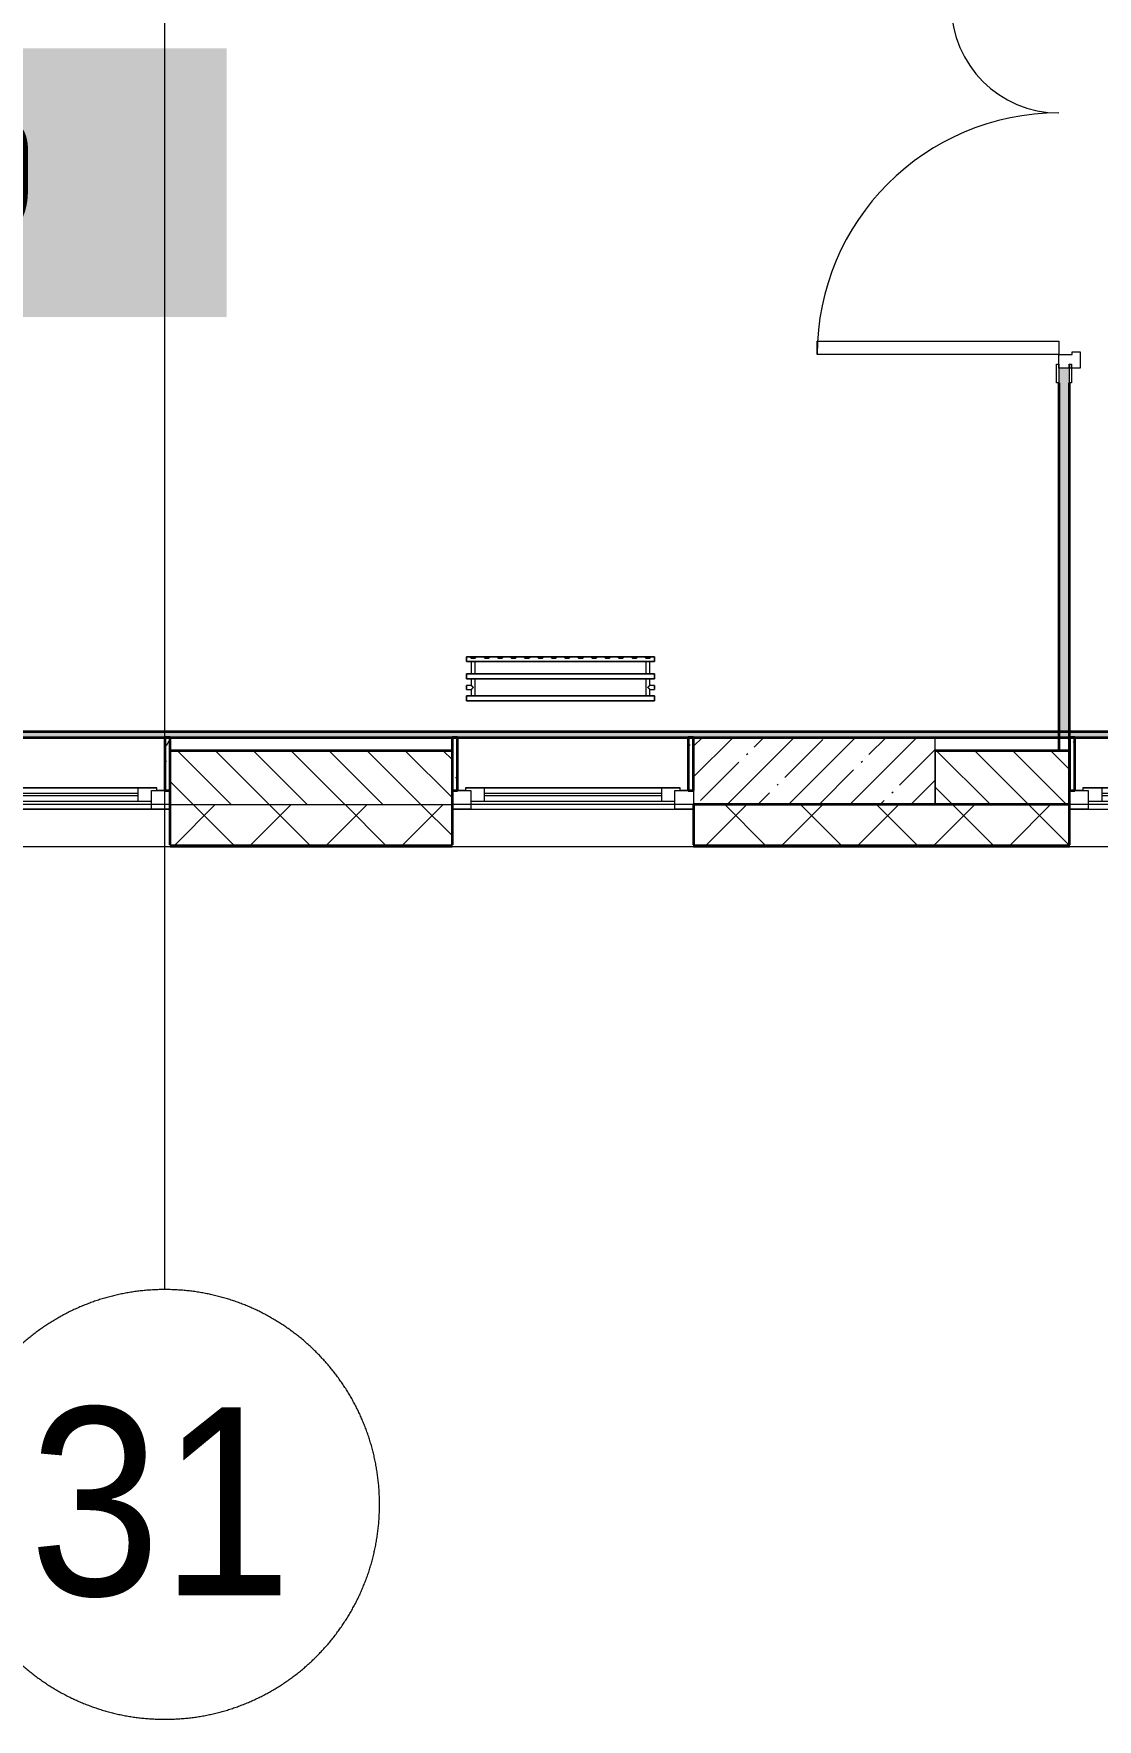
# Model space of a CAD drawing. Header units: millimetres. Extents: x 3914 to 443608, y -156176 to 78197.
# Drawn here: x 430892 to 434853, y -149483 to -143207 of the extents above; entities that cross this region are included whole.
import ezdxf

# ---------------------------------------------------------------- set-up
doc = ezdxf.new("R2010")
doc.units = ezdxf.units.MM
doc.linetypes.add('50_200_ШТРИХ_1Т_ш5_п1_п1_', pattern=[700, 500, -100, 0, -100])
doc.layers.add('A-AREA-PATT-3', color=7, linetype='Continuous', lineweight=5, true_color=0xe6fae8, transparency=1)
for name, color, linetype, lineweight in [('A-DOOR-1', 7, 'Continuous', 5), ('A-GLAZ', 7, 'Continuous', 9), ('A-GLAZ-1', 7, 'Continuous', 5), ('A-WALL', 7, 'Continuous', 5), ('A-WALL-1', 7, 'Continuous', 35), ('I-WALL', 7, 'Continuous', 5), ('S-COLS', 7, 'Continuous', 9), ('S-COLS-1', 7, 'Continuous', 5), ('Оси', 7, 'Continuous', 9), ('Оси-1', 7, '50_200_ШТРИХ_1Т_ш5_п1_п1_', 9)]:
    doc.layers.add(name, color=color, linetype=linetype, lineweight=lineweight)
for name, color, linetype, lineweight, true_color in [('A-DOOR-FRAM-1', 7, 'Continuous', 5, 0xc0c0c0), ('A-WALL-FNSH-1', 9, 'Continuous', 5, 0x808080), ('M-EQPM-1', 7, 'Continuous', 9, 0xb2b2b2)]:
    doc.layers.add(name, color=color, linetype=linetype, lineweight=lineweight, true_color=true_color)
doc.styles.add('Arial', font='arial.ttf', dxfattribs={"width": 0.9, "height": 700})
doc.styles.add('СПДС', font='ГОСТ тип А.ttf', dxfattribs={"width": 0.9})
pattern_1 = [(0, (315419.7, -145976.68), (243.84, 60.96), [20.117, -162.763, 20.117, -162.763, -975.36]), (0, (315419.7, -145976.68), (243.84, 60.96), [-365.76, 20.117, -345.643, 20.117, -162.763, -426.72]), (0, (315419.7, -145976.68), (243.84, 60.96), [-914.4, 20.117, -101.803, 20.117, -284.683]), (120, (315511.14, -145946.2), (-174.71291, 180.691634), [20.117, -162.763, 20.117, -162.763, -975.36]), (120, (315511.14, -145946.2), (-174.71291, 180.691634), [-365.76, 20.117, -345.643, 20.117, -162.763, -426.72]), (120, (315511.14, -145946.2), (-174.71291, 180.691634), [-914.4, 20.117, -101.803, 20.117, -284.683]), (240, (315541.62, -145824.28), (-69.12709, -241.651634), [20.117, -162.763, 20.117, -162.763, -975.36]), (240, (315541.62, -145824.28), (-69.12709, -241.651634), [-365.76, 20.117, -345.643, 20.117, -162.763, -426.72]), (240, (315541.62, -145824.28), (-69.12709, -241.651634), [-914.4, 20.117, -101.803, 20.117, -284.683])]

# ---------------------------------------------------------------- blocks, each defined once
blk = doc.blocks.new('120_Окно_СКБ_2Ст_Фрамуга сверху - 120_Окно_СКБ_2Ст_2300х2500_h_ ДОО-19727959-Объем проектирования 3 этажа')
at = {"layer": 'A-GLAZ'}
for p, q in [((-1150, -127), (-1150, -57)), ((-1150, -57), (-1080, -57)), ((-1080, -57), (-1080, -127)), ((520, -127), (520, -57)), ((520, -57), (590, -57)), ((590, -57), (590, -127)), ((1080, -127), (1080, -57)), ((1080, -57), (1150, -57)), ((1150, -57), (1150, -127)), ((520, -87), (-1080, -87)), ((-1080, -87), (-1080, -127)), ((-1030, -137), (-1030, -87)), ((470, -137), (470, -87)), ((520, -127), (520, -87)), ((1080, -87), (590, -87)), ((590, -87), (590, -127)), ((640, -137), (640, -87)), ((1030, -137), (1030, -87)), ((1080, -127), (1080, -87)), ((-1080, -127), (-1150, -127)), ((-1080, -127), (-1100, -127)), ((-1100, -127), (-1100, -137)), ((-1100, -137), (540, -137)), ((540, -137), (-1100, -137)), ((590, -127), (520, -127)), ((540, -127), (520, -127)), ((540, -137), (540, -127)), ((590, -127), (570, -127)), ((570, -127), (570, -137)), ((570, -137), (1100, -137)), ((1100, -137), (570, -137)), ((1150, -127), (1080, -127)), ((1100, -127), (1080, -127)), ((1100, -137), (1100, -127))]:
    blk.add_line(p, q, dxfattribs=at)
at = {"layer": 'A-GLAZ-1'}
for p, q in [((1150, -57), (-1150, -57)), ((-1080, -57), (1080, -57)), ((-1030, -107), (470, -107)), ((470, -117), (-1030, -117)), ((640, -107), (1030, -107)), ((1030, -117), (640, -117)), ((-1130, -127), (-1100, -127)), ((540, -127), (570, -127)), ((540, -127), (570, -127)), ((1100, -127), (1130, -127))]:
    blk.add_line(p, q, dxfattribs=at)
blk = doc.blocks.new('120_Окно_СКБ_1Ст - 120_Окно_СКБ_1Ст 900х2500_h_ с форточкой-V552-Объем проектирования 3 этажа')
at = {"layer": 'A-GLAZ'}
for p, q in [((-450, -127), (-450, -57)), ((-450, -57), (-380, -57)), ((-380, -57), (-380, -127)), ((380, -127), (380, -57)), ((380, -57), (450, -57)), ((450, -57), (450, -127)), ((380, -87), (-380, -87)), ((-380, -87), (-380, -127)), ((-330, -137), (-330, -87)), ((330, -137), (330, -87)), ((380, -127), (380, -87)), ((-380, -127), (-450, -127)), ((-380, -127), (-400, -127)), ((-400, -127), (-400, -137)), ((-400, -137), (400, -137)), ((400, -137), (-400, -137)), ((450, -127), (380, -127)), ((400, -127), (380, -127)), ((400, -137), (400, -127))]:
    blk.add_line(p, q, dxfattribs=at)
at = {"layer": 'A-GLAZ-1'}
for p, q in [((450, -57), (-450, -57)), ((-330, -107), (330, -107)), ((330, -117), (-330, -117)), ((-430, -127), (-400, -127)), ((400, -127), (430, -127))]:
    blk.add_line(p, q, dxfattribs=at)
blk = doc.blocks.new('120_Окно_СКБ_1Ст - 120_Окно_СКБ_1Ст 900х2500_h_ с форточкой-V554-Объем проектирования 3 этажа')
at = {"layer": 'A-GLAZ'}
for p, q in [((-450, -127), (-450, -57)), ((-450, -57), (-380, -57)), ((-380, -57), (-380, -127)), ((380, -127), (380, -57)), ((380, -57), (450, -57)), ((450, -57), (450, -127)), ((380, -87), (-380, -87)), ((-380, -87), (-380, -127)), ((-330, -137), (-330, -87)), ((330, -137), (330, -87)), ((380, -127), (380, -87)), ((-380, -127), (-450, -127)), ((-380, -127), (-400, -127)), ((-400, -127), (-400, -137)), ((-400, -137), (400, -137)), ((400, -137), (-400, -137)), ((450, -127), (380, -127)), ((400, -127), (380, -127)), ((400, -137), (400, -127))]:
    blk.add_line(p, q, dxfattribs=at)
at = {"layer": 'A-GLAZ-1'}
for p, q in [((450, -57), (-450, -57)), ((-330, -107), (330, -107)), ((330, -117), (-330, -117)), ((-430, -127), (-400, -127)), ((400, -127), (430, -127))]:
    blk.add_line(p, q, dxfattribs=at)
blk = doc.blocks.new('radiator_prado_classic_z_tip_30_po exemplyaru - Classic Z Тип 30-300-V686-Объем проектирования 3 этажа')
at = {"layer": 'M-EQPM-1'}
for p, q in [((0, 228), (0, 210)), ((700, 228), (0, 228)), ((0, 210), (0, 228)), ((0, 228), (12.5, 228)), ((0, 210), (700, 210)), ((17.8, 210), (0, 210)), ((12.5, 228), (37.5, 228)), ((37.5, 228), (12.5, 228)), ((12.5, 228), (37.5, 228)), ((12.5, 228), (17.5, 223)), ((12.5, 228), (17.5, 223)), ((32.5, 223), (17.5, 223)), ((17.5, 223), (32.5, 223)), ((17.5, 210), (17.5, 164)), ((17.5, 210), (17.5, 164)), ((17.8, 210), (17.5, 210)), ((17.5, 210), (17.8, 210)), ((17.8, 210), (17.5, 210)), ((17.5, 210), (32.5, 210)), ((32.2, 210), (17.8, 210)), ((17.8, 210), (32.2, 210)), ((18.5, 210), (17.8, 210)), ((21.3, 210), (18.5, 210)), ((32.2, 210), (21.3, 210)), ((32.5, 210), (32.2, 210)), ((32.2, 210), (32.5, 210)), ((32.5, 210), (32.2, 210)), ((667.8, 210), (32.2, 210)), ((32.5, 223), (37.5, 228)), ((37.5, 228), (32.5, 223)), ((32.5, 164), (32.5, 210)), ((32.5, 164), (32.5, 210)), ((37.5, 228), (62.5, 228)), ((62.5, 228), (87.5, 228)), ((87.5, 228), (62.5, 228)), ((62.5, 228), (87.5, 228)), ((62.5, 228), (67.5, 223)), ((62.5, 228), (67.5, 223)), ((82.5, 223), (67.5, 223)), ((67.5, 223), (82.5, 223)), ((82.5, 223), (87.5, 228)), ((87.5, 228), (82.5, 223)), ((87.5, 228), (112.5, 228)), ((112.5, 228), (137.5, 228)), ((137.5, 228), (112.5, 228)), ((112.5, 228), (137.5, 228)), ((112.5, 228), (117.5, 223)), ((112.5, 228), (117.5, 223)), ((132.5, 223), (117.5, 223)), ((117.5, 223), (132.5, 223)), ((132.5, 223), (137.5, 228)), ((137.5, 228), (132.5, 223)), ((137.5, 228), (162.5, 228)), ((162.5, 228), (187.5, 228)), ((187.5, 228), (162.5, 228)), ((162.5, 228), (187.5, 228)), ((162.5, 228), (167.5, 223)), ((162.5, 228), (167.5, 223)), ((182.5, 223), (167.5, 223)), ((167.5, 223), (182.5, 223)), ((182.5, 223), (187.5, 228)), ((187.5, 228), (182.5, 223)), ((187.5, 228), (212.5, 228)), ((212.5, 228), (237.5, 228)), ((237.5, 228), (212.5, 228)), ((212.5, 228), (237.5, 228)), ((212.5, 228), (217.5, 223)), ((212.5, 228), (217.5, 223)), ((232.5, 223), (217.5, 223)), ((217.5, 223), (232.5, 223)), ((232.5, 223), (237.5, 228)), ((237.5, 228), (232.5, 223)), ((237.5, 228), (262.5, 228)), ((262.5, 228), (287.5, 228)), ((287.5, 228), (262.5, 228)), ((262.5, 228), (287.5, 228)), ((262.5, 228), (267.5, 223)), ((262.5, 228), (267.5, 223)), ((282.5, 223), (267.5, 223)), ((267.5, 223), (282.5, 223)), ((282.5, 223), (287.5, 228)), ((287.5, 228), (282.5, 223)), ((287.5, 228), (312.5, 228)), ((312.5, 228), (337.5, 228)), ((337.5, 228), (312.5, 228)), ((312.5, 228), (337.5, 228)), ((312.5, 228), (317.5, 223)), ((312.5, 228), (317.5, 223)), ((332.5, 223), (317.5, 223)), ((317.5, 223), (332.5, 223)), ((332.5, 223), (337.5, 228)), ((337.5, 228), (332.5, 223)), ((337.5, 228), (362.5, 228)), ((362.5, 228), (387.5, 228)), ((387.5, 228), (362.5, 228)), ((362.5, 228), (387.5, 228)), ((362.5, 228), (367.5, 223)), ((362.5, 228), (367.5, 223)), ((382.5, 223), (367.5, 223)), ((367.5, 223), (382.5, 223)), ((382.5, 223), (387.5, 228)), ((387.5, 228), (382.5, 223)), ((387.5, 228), (412.5, 228)), ((412.5, 228), (437.5, 228)), ((437.5, 228), (412.5, 228)), ((412.5, 228), (437.5, 228)), ((412.5, 228), (417.5, 223)), ((412.5, 228), (417.5, 223)), ((432.5, 223), (417.5, 223)), ((417.5, 223), (432.5, 223)), ((432.5, 223), (437.5, 228)), ((437.5, 228), (432.5, 223)), ((437.5, 228), (462.5, 228)), ((462.5, 228), (487.5, 228)), ((487.5, 228), (462.5, 228)), ((462.5, 228), (487.5, 228)), ((462.5, 228), (467.5, 223)), ((462.5, 228), (467.5, 223)), ((482.5, 223), (467.5, 223)), ((467.5, 223), (482.5, 223)), ((482.5, 223), (487.5, 228)), ((487.5, 228), (482.5, 223)), ((487.5, 228), (512.5, 228)), ((512.5, 228), (537.5, 228)), ((537.5, 228), (512.5, 228)), ((512.5, 228), (537.5, 228)), ((512.5, 228), (517.5, 223)), ((512.5, 228), (517.5, 223)), ((532.5, 223), (517.5, 223)), ((517.5, 223), (532.5, 223)), ((532.5, 223), (537.5, 228)), ((537.5, 228), (532.5, 223)), ((537.5, 228), (562.5, 228)), ((562.5, 228), (587.5, 228)), ((587.5, 228), (562.5, 228)), ((562.5, 228), (587.5, 228)), ((562.5, 228), (567.5, 223)), ((562.5, 228), (567.5, 223)), ((582.5, 223), (567.5, 223)), ((567.5, 223), (582.5, 223)), ((582.5, 223), (587.5, 228)), ((587.5, 228), (582.5, 223)), ((587.5, 228), (612.5, 228)), ((612.5, 228), (637.5, 228)), ((637.5, 228), (612.5, 228)), ((612.5, 228), (637.5, 228)), ((612.5, 228), (617.5, 223)), ((612.5, 228), (617.5, 223)), ((632.5, 223), (617.5, 223)), ((617.5, 223), (632.5, 223)), ((632.5, 223), (637.5, 228)), ((637.5, 228), (632.5, 223)), ((637.5, 228), (662.5, 228)), ((662.5, 228), (687.5, 228)), ((687.5, 228), (662.5, 228)), ((662.5, 228), (687.5, 228)), ((662.5, 228), (667.5, 223)), ((662.5, 228), (667.5, 223)), ((682.5, 223), (667.5, 223)), ((667.5, 223), (682.5, 223)), ((667.5, 210), (667.5, 164)), ((667.5, 210), (667.5, 164)), ((667.8, 210), (667.5, 210)), ((667.5, 210), (682.5, 210)), ((667.8, 210), (667.5, 210)), ((667.5, 210), (667.8, 210)), ((682.2, 210), (667.8, 210)), ((681.5, 210), (667.8, 210)), ((667.8, 210), (682.2, 210)), ((682.2, 210), (681.5, 210)), ((682.5, 210), (682.2, 210)), ((682.5, 210), (682.2, 210)), ((682.2, 210), (682.5, 210)), ((700, 210), (682.2, 210)), ((682.5, 223), (687.5, 228)), ((687.5, 228), (682.5, 223)), ((682.5, 164), (682.5, 210)), ((682.5, 164), (682.5, 210)), ((687.5, 228), (700, 228)), ((700, 210), (700, 228)), ((700, 228), (700, 210)), ((700, 164), (0, 164)), ((0, 164), (0, 146)), ((0, 146), (0, 164)), ((0, 164), (17.8, 164)), ((0, 146), (700, 146)), ((18.5, 146), (0, 146)), ((17.8, 164), (17.5, 164)), ((17.5, 164), (17.8, 164)), ((17.8, 164), (17.5, 164)), ((17.5, 164), (32.5, 164)), ((17.5, 146), (17.5, 121.5)), ((17.5, 146), (17.5, 121.5)), ((17.5, 146), (18.5, 146)), ((18.5, 146), (17.5, 146)), ((17.5, 146), (18.5, 146)), ((32.5, 146), (17.5, 146)), ((32.2, 164), (17.8, 164)), ((17.8, 164), (18.5, 164)), ((28.7, 164), (17.8, 164)), ((18.5, 164), (19.7, 164)), ((18.5, 146), (32.2, 146)), ((26.9, 146), (18.5, 146)), ((18.5, 146), (23.1, 146)), ((19.7, 164), (32.2, 164)), ((23.1, 146), (28.7, 146)), ((28.7, 146), (26.9, 146)), ((30.3, 146), (28.7, 146)), ((31.5, 164), (28.7, 164)), ((28.7, 146), (31.5, 146)), ((31.5, 146), (30.3, 146)), ((32.2, 164), (31.5, 164)), ((32.2, 146), (31.5, 146)), ((31.5, 146), (32.2, 146)), ((32.5, 164), (32.2, 164)), ((32.2, 164), (32.5, 164)), ((32.5, 164), (32.2, 164)), ((32.2, 164), (667.8, 164)), ((32.2, 146), (32.5, 146)), ((32.5, 146), (32.2, 146)), ((32.2, 146), (32.5, 146)), ((667.8, 146), (32.2, 146)), ((32.5, 82), (32.5, 146)), ((32.5, 82), (32.5, 146)), ((667.8, 164), (667.5, 164)), ((667.5, 164), (682.5, 164)), ((667.8, 164), (667.5, 164)), ((667.5, 164), (667.8, 164)), ((667.5, 146), (667.5, 82)), ((667.5, 146), (667.5, 82)), ((667.5, 146), (667.8, 146)), ((682.5, 146), (667.5, 146)), ((667.5, 146), (667.8, 146)), ((667.8, 146), (667.5, 146)), ((682.2, 164), (667.8, 164)), ((682.2, 164), (667.8, 164)), ((667.8, 164), (668.5, 164)), ((667.8, 146), (681.5, 146)), ((667.8, 146), (681.5, 146)), ((668.5, 146), (667.8, 146)), ((668.5, 164), (671.2, 164)), ((671.2, 146), (668.5, 146)), ((671.2, 164), (678.7, 164)), ((676.9, 146), (671.2, 146)), ((681.5, 146), (676.9, 146)), ((678.7, 164), (682.2, 164)), ((681.5, 146), (682.5, 146)), ((681.5, 146), (682.5, 146)), ((682.5, 146), (681.5, 146)), ((700, 146), (681.5, 146)), ((682.5, 164), (682.2, 164)), ((682.5, 164), (682.2, 164)), ((682.2, 164), (682.5, 164)), ((682.2, 164), (700, 164)), ((682.5, 121.5), (682.5, 146)), ((682.5, 121.5), (682.5, 146)), ((700, 146), (700, 164)), ((700, 164), (700, 146)), ((17.5, 121.5), (0, 121.5)), ((17.5, 121.5), (0, 121.5)), ((0, 121.5), (0, 120.5)), ((0, 106.5), (0, 121.5)), ((0, 120.5), (0, 107.5)), ((0, 120.5), (0, 119.3)), ((0, 114), (0, 120.5)), ((0, 120.5), (0, 120.5)), ((0, 119.3), (0, 117.8)), ((0, 117.8), (0, 114)), ((0, 114), (0, 112.1)), ((0, 107.5), (0, 114)), ((0, 112.1), (0, 110.3)), ((0, 110.3), (0, 108.7)), ((0, 108.7), (0, 107.5)), ((0, 107.5), (0, 106.5)), ((0, 107.5), (0, 107.5)), ((0, 106.5), (17.5, 106.5)), ((0, 106.5), (17.5, 106.5)), ((700, 82), (0, 82)), ((0, 82), (0, 64)), ((0, 64), (0, 82)), ((0, 82), (18.5, 82)), ((700, 64), (0, 64)), ((0, 64), (700, 64)), ((17.5, 106.5), (17.5, 82)), ((17.5, 106.5), (17.5, 82)), ((18.5, 82), (17.5, 82)), ((17.5, 82), (18.5, 82)), ((18.5, 82), (17.5, 82)), ((17.5, 82), (32.5, 82)), ((32.2, 82), (18.5, 82)), ((18.5, 82), (32.2, 82)), ((19.7, 82), (18.5, 82)), ((21.3, 82), (19.7, 82)), ((25, 82), (21.3, 82)), ((28.7, 82), (25, 82)), ((31.5, 82), (28.7, 82)), ((32.2, 82), (31.5, 82)), ((32.5, 82), (32.2, 82)), ((32.2, 82), (32.5, 82)), ((32.5, 82), (32.2, 82)), ((32.2, 82), (667.8, 82)), ((667.8, 82), (667.5, 82)), ((667.5, 82), (682.5, 82)), ((667.8, 82), (667.5, 82)), ((667.5, 82), (667.8, 82)), ((681.5, 82), (667.8, 82)), ((681.5, 82), (667.8, 82)), ((667.8, 82), (681.5, 82)), ((682.5, 82), (681.5, 82)), ((682.5, 82), (681.5, 82)), ((681.5, 82), (682.5, 82)), ((681.5, 82), (700, 82)), ((700, 121.5), (682.5, 121.5)), ((700, 121.5), (682.5, 121.5)), ((682.5, 82), (682.5, 106.5)), ((682.5, 106.5), (700, 106.5)), ((682.5, 82), (682.5, 106.5)), ((682.5, 106.5), (700, 106.5)), ((700, 121.5), (700, 106.5)), ((700, 120.5), (700, 121.5)), ((700, 121.5), (700, 120.5)), ((700, 120.5), (700, 121.5)), ((700, 107.5), (700, 120.5)), ((700, 120.5), (700, 107.5)), ((700, 119.3), (700, 120.5)), ((700, 107.5), (700, 119.3)), ((700, 106.5), (700, 107.5)), ((700, 107.5), (700, 106.5)), ((700, 106.5), (700, 107.5)), ((700, 64), (700, 82)), ((700, 82), (700, 64))]:
    blk.add_line(p, q, dxfattribs=at)
for points, knots in [([(18.5, 120.5), (18.4, 120.6), (18.3, 120.7), (18.1, 120.9), (17.9, 121.1), (17.8, 121.2), (17.7, 121.3), (17.5, 121.5), (17.5, 121.5), (17.5, 121.5)], [0.7142857, 0.7142857, 0.7142857, 0.7142857, 0.75, 0.7857143, 0.8214286, 0.8571429, 0.8928571, 0.9285714, 1, 1, 1, 1]), ([(17.5, 121.5), (17.5, 121.5), (17.5, 121.5), (17.7, 121.3), (17.8, 121.2), (17.9, 121.1), (18.1, 120.9), (18.3, 120.7), (18.4, 120.6), (18.5, 120.5)], [0, 0, 0, 0, 0.0714286, 0.1071429, 0.1428571, 0.1785714, 0.2142857, 0.25, 0.2857143, 0.2857143, 0.2857143, 0.2857143]), ([(17.5, 121.5), (17.5, 121.5), (17.5, 121.5), (17.7, 121.3), (17.8, 121.2), (17.9, 121.1), (18.1, 120.9), (18.3, 120.7), (18.4, 120.6), (18.5, 120.5)], [0, 0, 0, 0, 0.0714286, 0.1071429, 0.1428571, 0.1785714, 0.2142857, 0.25, 0.2857143, 0.2857143, 0.2857143, 0.2857143]), ([(25, 114), (24.5, 114.5), (23.6, 115.4), (22.4, 116.6), (21.6, 117.4), (21.1, 117.9), (20.8, 118.2), (20.5, 118.5), (20.2, 118.8), (19.8, 119.1), (19.6, 119.4), (19.3, 119.7), (19, 120), (18.7, 120.3), (18.5, 120.5), (18.3, 120.7), (18.1, 120.9), (17.9, 121.1), (17.8, 121.2), (17.7, 121.3), (17.5, 121.5), (17.5, 121.5), (17.5, 121.5)], [0, 0, 0, 0, 0.142857, 0.285714, 0.357143, 0.392857, 0.428571, 0.464286, 0.5, 0.535714, 0.571429, 0.607143, 0.642857, 0.678571, 0.714286, 0.75, 0.785714, 0.821429, 0.857143, 0.892857, 0.928571, 1, 1, 1, 1]), ([(17.5, 106.5), (17.5, 106.5), (17.5, 106.5), (17.7, 106.7), (17.8, 106.8), (17.9, 106.9), (18.1, 107.1), (18.3, 107.3), (18.5, 107.5), (18.7, 107.7), (19, 108), (19.3, 108.3), (19.6, 108.6), (19.8, 108.9), (20.3, 109.3), (20.7, 109.7), (21.1, 110.1), (21.6, 110.6), (22.4, 111.4), (23.6, 112.6), (24.5, 113.5), (25, 114)], [0, 0, 0, 0, 0.071429, 0.107143, 0.142857, 0.178571, 0.214286, 0.25, 0.285714, 0.321429, 0.357143, 0.392857, 0.428571, 0.464286, 0.5, 0.571429, 0.607143, 0.642857, 0.714286, 0.857143, 1, 1, 1, 1]), ([(17.5, 106.5), (17.5, 106.5), (17.5, 106.5), (17.7, 106.7), (17.8, 106.8), (17.9, 106.9), (18.1, 107.1), (18.3, 107.3), (18.4, 107.4), (18.5, 107.5)], [0, 0, 0, 0, 0.0714286, 0.1071429, 0.1428571, 0.1785714, 0.2142857, 0.25, 0.2857143, 0.2857143, 0.2857143, 0.2857143]), ([(18.5, 107.5), (18.4, 107.4), (18.3, 107.3), (18.1, 107.1), (17.9, 106.9), (17.8, 106.8), (17.7, 106.7), (17.5, 106.5), (17.5, 106.5), (17.5, 106.5)], [0.7142857, 0.7142857, 0.7142857, 0.7142857, 0.75, 0.7857143, 0.8214286, 0.8571429, 0.8928571, 0.9285714, 1, 1, 1, 1]), ([(18.5, 107.5), (18.4, 107.4), (18.3, 107.3), (18.1, 107.1), (17.9, 106.9), (17.8, 106.8), (17.7, 106.7), (17.5, 106.5), (17.5, 106.5), (17.5, 106.5)], [0.7142857, 0.7142857, 0.7142857, 0.7142857, 0.75, 0.7857143, 0.8214286, 0.8571429, 0.8928571, 0.9285714, 1, 1, 1, 1]), ([(22.1, 116.9), (21.9, 117.1), (21.6, 117.4), (21.1, 117.9), (20.8, 118.2), (20.5, 118.5), (20.2, 118.8), (19.9, 119.2), (19.7, 119.3), (19.6, 119.4)], [0.2857143, 0.2857143, 0.2857143, 0.2857143, 0.3571429, 0.3928571, 0.4285714, 0.4642857, 0.5, 0.5357143, 0.5714286, 0.5714286, 0.5714286, 0.5714286]), ([(19.6, 119.4), (19.7, 119.3), (19.9, 119.2), (20.3, 118.7), (20.7, 118.3), (21.1, 117.9), (21.6, 117.4), (21.9, 117.1), (22.1, 116.9)], [0.4285714, 0.4285714, 0.4285714, 0.4285714, 0.4642857, 0.5, 0.5714286, 0.6071429, 0.6428571, 0.7142857, 0.7142857, 0.7142857, 0.7142857]), ([(19.6, 119.4), (19.7, 119.3), (19.8, 119.1), (20.3, 118.7), (20.7, 118.3), (21.1, 117.9), (21.6, 117.4), (21.9, 117.1), (22.1, 116.9)], [0.4285714, 0.4285714, 0.4285714, 0.4285714, 0.4642857, 0.5, 0.5714286, 0.6071429, 0.6428571, 0.7142857, 0.7142857, 0.7142857, 0.7142857]), ([(19.6, 108.6), (19.7, 108.7), (19.9, 108.8), (20.3, 109.3), (20.7, 109.7), (21.1, 110.1), (21.6, 110.6), (21.9, 110.9), (22.1, 111.1)], [0.4285714, 0.4285714, 0.4285714, 0.4285714, 0.4642857, 0.5, 0.5714286, 0.6071429, 0.6428571, 0.7142857, 0.7142857, 0.7142857, 0.7142857]), ([(22.1, 111.1), (21.9, 110.9), (21.6, 110.6), (21.1, 110.1), (20.8, 109.8), (20.5, 109.5), (20.2, 109.2), (19.9, 108.8), (19.7, 108.7), (19.6, 108.6)], [0.2857143, 0.2857143, 0.2857143, 0.2857143, 0.3571429, 0.3928571, 0.4285714, 0.4642857, 0.5, 0.5357143, 0.5714286, 0.5714286, 0.5714286, 0.5714286]), ([(22.1, 111.1), (21.9, 110.9), (21.6, 110.6), (21.1, 110.1), (20.8, 109.8), (20.5, 109.5), (20.2, 109.2), (19.8, 108.9), (19.7, 108.7), (19.6, 108.6)], [0.2857143, 0.2857143, 0.2857143, 0.2857143, 0.3571429, 0.3928571, 0.4285714, 0.4642857, 0.5, 0.5357143, 0.5714286, 0.5714286, 0.5714286, 0.5714286]), ([(675, 114), (675.5, 114.5), (676.4, 115.4), (677.6, 116.6), (678.4, 117.4), (678.9, 117.9), (679.2, 118.2), (679.5, 118.5), (679.8, 118.8), (680.1, 119.2), (680.4, 119.4), (680.7, 119.7), (681, 120), (681.3, 120.3), (681.5, 120.5), (681.7, 120.7), (681.9, 120.9), (682.1, 121.1), (682.2, 121.2), (682.3, 121.3), (682.5, 121.5), (682.5, 121.5), (682.5, 121.5)], [0, 0, 0, 0, 0.142857, 0.285714, 0.357143, 0.392857, 0.428571, 0.464286, 0.5, 0.535714, 0.571429, 0.607143, 0.642857, 0.678571, 0.714286, 0.75, 0.785714, 0.821429, 0.857143, 0.892857, 0.928571, 1, 1, 1, 1]), ([(682.5, 106.5), (682.5, 106.5), (682.5, 106.5), (682.3, 106.7), (682.2, 106.8), (682.1, 106.9), (681.9, 107.1), (681.7, 107.3), (681.5, 107.5), (681.3, 107.7), (681, 108), (680.7, 108.3), (680.4, 108.6), (680.1, 108.8), (679.7, 109.3), (679.3, 109.7), (678.9, 110.1), (678.4, 110.6), (677.6, 111.4), (676.4, 112.6), (675.5, 113.5), (675, 114)], [0, 0, 0, 0, 0.071429, 0.107143, 0.142857, 0.178571, 0.214286, 0.25, 0.285714, 0.321429, 0.357143, 0.392857, 0.428571, 0.464286, 0.5, 0.571429, 0.607143, 0.642857, 0.714286, 0.857143, 1, 1, 1, 1]), ([(680.4, 119.4), (680.3, 119.3), (680.1, 119.2), (679.7, 118.7), (679.3, 118.3), (678.9, 117.9), (678.4, 117.4), (678.1, 117.1), (677.9, 116.9)], [0.4285714, 0.4285714, 0.4285714, 0.4285714, 0.4642857, 0.5, 0.5714286, 0.6071429, 0.6428571, 0.7142857, 0.7142857, 0.7142857, 0.7142857]), ([(677.9, 116.9), (678.1, 117.1), (678.4, 117.4), (678.9, 117.9), (679.2, 118.2), (679.5, 118.5), (679.8, 118.8), (680.1, 119.2), (680.3, 119.3), (680.4, 119.4)], [0.2857143, 0.2857143, 0.2857143, 0.2857143, 0.3571429, 0.3928571, 0.4285714, 0.4642857, 0.5, 0.5357143, 0.5714286, 0.5714286, 0.5714286, 0.5714286]), ([(679.2, 118.2), (679.1, 118.1), (678.9, 117.9), (678.4, 117.4), (678.1, 117.1), (677.9, 116.9)], [0.5714286, 0.5714286, 0.5714286, 0.5714286, 0.6071429, 0.6428571, 0.7142857, 0.7142857, 0.7142857, 0.7142857]), ([(677.9, 111.1), (678.1, 110.9), (678.4, 110.6), (678.9, 110.1), (679.2, 109.8), (679.5, 109.5), (679.8, 109.2), (680.1, 108.8), (680.3, 108.7), (680.4, 108.6)], [0.2857143, 0.2857143, 0.2857143, 0.2857143, 0.3571429, 0.3928571, 0.4285714, 0.4642857, 0.5, 0.5357143, 0.5714286, 0.5714286, 0.5714286, 0.5714286]), ([(677.9, 111.1), (678.1, 110.9), (678.4, 110.6), (678.9, 110.1), (679.1, 109.9), (679.2, 109.8)], [0.2857143, 0.2857143, 0.2857143, 0.2857143, 0.3571429, 0.3928571, 0.4285714, 0.4285714, 0.4285714, 0.4285714]), ([(680.4, 108.6), (680.3, 108.7), (680.1, 108.8), (679.7, 109.3), (679.3, 109.7), (678.9, 110.1), (678.4, 110.6), (678.1, 110.9), (677.9, 111.1)], [0.4285714, 0.4285714, 0.4285714, 0.4285714, 0.4642857, 0.5, 0.5714286, 0.6071429, 0.6428571, 0.7142857, 0.7142857, 0.7142857, 0.7142857]), ([(680.4, 119.4), (680.3, 119.3), (680.1, 119.2), (679.7, 118.7), (679.4, 118.4), (679.2, 118.2)], [0.4285714, 0.4285714, 0.4285714, 0.4285714, 0.4642857, 0.5, 0.5714286, 0.5714286, 0.5714286, 0.5714286]), ([(682.5, 121.5), (682.5, 121.5), (682.5, 121.5), (682.3, 121.3), (682.2, 121.2), (682.1, 121.1), (681.9, 120.9), (681.7, 120.7), (681.6, 120.6), (681.5, 120.5)], [0, 0, 0, 0, 0.0714286, 0.1071429, 0.1428571, 0.1785714, 0.2142857, 0.25, 0.2857143, 0.2857143, 0.2857143, 0.2857143]), ([(682.5, 121.5), (682.5, 121.5), (682.5, 121.5), (682.3, 121.3), (682.2, 121.2), (682.1, 121.1), (681.9, 120.9), (681.7, 120.7), (681.6, 120.6), (681.5, 120.5)], [0, 0, 0, 0, 0.0714286, 0.1071429, 0.1428571, 0.1785714, 0.2142857, 0.25, 0.2857143, 0.2857143, 0.2857143, 0.2857143]), ([(681.5, 120.5), (681.6, 120.6), (681.7, 120.7), (681.9, 120.9), (682.1, 121.1), (682.2, 121.2), (682.3, 121.3), (682.5, 121.5), (682.5, 121.5), (682.5, 121.5)], [0.7142857, 0.7142857, 0.7142857, 0.7142857, 0.75, 0.7857143, 0.8214286, 0.8571429, 0.8928571, 0.9285714, 1, 1, 1, 1]), ([(681.5, 107.5), (681.6, 107.4), (681.7, 107.3), (681.9, 107.1), (682.1, 106.9), (682.2, 106.8), (682.3, 106.7), (682.5, 106.5), (682.5, 106.5), (682.5, 106.5)], [0.7142857, 0.7142857, 0.7142857, 0.7142857, 0.75, 0.7857143, 0.8214286, 0.8571429, 0.8928571, 0.9285714, 1, 1, 1, 1]), ([(681.5, 107.5), (681.6, 107.4), (681.7, 107.3), (681.9, 107.1), (682.1, 106.9), (682.2, 106.8), (682.3, 106.7), (682.5, 106.5), (682.5, 106.5), (682.5, 106.5)], [0.7142857, 0.7142857, 0.7142857, 0.7142857, 0.75, 0.7857143, 0.8214286, 0.8571429, 0.8928571, 0.9285714, 1, 1, 1, 1]), ([(682.5, 106.5), (682.5, 106.5), (682.5, 106.5), (682.3, 106.7), (682.2, 106.8), (682.1, 106.9), (681.9, 107.1), (681.7, 107.3), (681.6, 107.4), (681.5, 107.5)], [0, 0, 0, 0, 0.0714286, 0.1071429, 0.1428571, 0.1785714, 0.2142857, 0.25, 0.2857143, 0.2857143, 0.2857143, 0.2857143])]:
    blk.add_open_spline(points, degree=3, knots=knots, dxfattribs=at)
for points in [[(19.6, 119.4), (19.5, 119.5), (19.3, 119.7), (19, 120), (18.7, 120.3), (18.6, 120.4), (18.5, 120.5)], [(18.5, 120.5), (18.6, 120.4), (18.7, 120.3), (19, 120), (19.3, 119.7), (19.5, 119.5), (19.6, 119.4)], [(18.5, 120.5), (18.6, 120.4), (18.7, 120.3), (19, 120), (19.3, 119.7), (19.5, 119.5), (19.6, 119.4)], [(18.5, 107.5), (18.6, 107.6), (18.7, 107.7), (19, 108), (19.3, 108.3), (19.5, 108.5), (19.6, 108.6)], [(19.6, 108.6), (19.5, 108.5), (19.3, 108.3), (19, 108), (18.7, 107.7), (18.6, 107.6), (18.5, 107.5)], [(19.6, 108.6), (19.5, 108.5), (19.3, 108.3), (19, 108), (18.7, 107.7), (18.6, 107.6), (18.5, 107.5)], [(23.6, 115.4), (23.1, 115.9), (22.6, 116.4), (22.1, 116.9)], [(22.1, 116.9), (22.6, 116.4), (23.6, 115.4), (24.5, 114.5), (25, 114)], [(22.1, 116.9), (22.6, 116.4), (23.6, 115.4), (24.5, 114.5), (25, 114)], [(25, 114), (24.5, 113.5), (23.6, 112.6), (22.6, 111.6), (22.1, 111.1)], [(25, 114), (24.5, 113.5), (23.6, 112.6), (22.6, 111.6), (22.1, 111.1)], [(22.1, 111.1), (22.6, 111.6), (23.1, 112.1), (23.6, 112.6)], [(25, 114), (24.5, 114.5), (24, 115), (23.6, 115.4)], [(23.6, 112.6), (24, 113), (24.5, 113.5), (25, 114)], [(677.9, 116.9), (677.4, 116.4), (676.4, 115.4), (675.5, 114.5), (675, 114)], [(677.9, 116.9), (677.4, 116.4), (676.4, 115.4), (675.5, 114.5), (675, 114)], [(675, 114), (675.5, 114.5), (676.4, 115.4), (677.4, 116.4), (677.9, 116.9)], [(675, 114), (675.5, 113.5), (676.4, 112.6), (677.4, 111.6), (677.9, 111.1)], [(675, 114), (675.5, 113.5), (676.4, 112.6), (677.4, 111.6), (677.9, 111.1)], [(677.9, 111.1), (677.4, 111.6), (676.4, 112.6), (675.5, 113.5), (675, 114)], [(679.2, 109.8), (679.3, 109.7), (679.5, 109.5), (679.8, 109.2), (680.1, 108.8), (680.3, 108.7), (680.4, 108.6)], [(681.5, 120.5), (681.4, 120.4), (681.3, 120.3), (681, 120), (680.7, 119.7), (680.5, 119.5), (680.4, 119.4)], [(681.5, 120.5), (681.4, 120.4), (681.3, 120.3), (681, 120), (680.7, 119.7), (680.5, 119.5), (680.4, 119.4)], [(680.4, 119.4), (680.5, 119.5), (680.7, 119.7), (681, 120), (681.3, 120.3), (681.4, 120.4), (681.5, 120.5)], [(680.4, 108.6), (680.5, 108.5), (680.7, 108.3), (681, 108), (681.3, 107.7), (681.4, 107.6), (681.5, 107.5)], [(680.4, 108.6), (680.5, 108.5), (680.7, 108.3), (681, 108), (681.3, 107.7), (681.4, 107.6), (681.5, 107.5)], [(681.5, 107.5), (681.4, 107.6), (681.3, 107.7), (681, 108), (680.7, 108.3), (680.5, 108.5), (680.4, 108.6)]]:
    blk.add_open_spline(points, degree=3, dxfattribs=at)
blk = doc.blocks.new('Ось сетки - D8-29747960-Объем проектирования 3 этажа')
at = {"layer": 'Оси-1'}
for start, end in [(360, 180), (180, 360)]:
    blk.add_arc((0, 0), 4, start, end, dxfattribs=at)

msp = doc.modelspace()

# ---------------------------------------------------------------- hatches: boundary and pattern name
at = {"layer": 'A-AREA-PATT-3'}
h = msp.add_hatch(color=256, dxfattribs=at)
h.paths.add_polyline_path([(434749.7, -145806.2), (434749.7, -144451.7), (434709.7, -144451.7), (434711.7, -145806.2)])
h.paths.add_polyline_path([(434749.7, -143051.7), (434747.7, -140817.2), (434709.7, -140817.2), (434709.7, -143051.7)])
at = {"layer": 'A-WALL'}
h = msp.add_hatch(dxfattribs=at)
h.set_pattern_fill('FP_2', color=256, style=0, pattern_type=2)
h.set_pattern_definition([(135, (315419.7, -145976.68), (-70.71068, -70.71068), [])])
h.paths.add_polyline_path([(420599.7, -146076.7), (421649.7, -146076.7), (421649.7, -145876.7), (420599.7, -145876.7)])
h.paths.add_polyline_path([(425249.7, -146076.7), (425249.7, -145876.7), (424349.7, -145876.7), (424349.7, -146076.7), (425190.7, -146076.7)])
h.paths.add_polyline_path([(426149.7, -146076.7), (427049.7, -146076.7), (427049.7, -145876.7), (426149.7, -145876.7), (426149.7, -145955.6)])
h.paths.add_polyline_path([(407349.7, -146076.7), (408149.7, -146076.7), (408149.7, -145876.7), (407349.7, -145876.7), (407349.7, -146024.7)])
h.paths.add_polyline_path([(436849.7, -146076.7), (436849.7, -145876.7), (436549.7, -145876.7), (436549.7, -146076.7)])
h.paths.add_polyline_path([(434705.4, -146076.7), (434749.7, -146076.7), (434749.7, -145876.7), (434249.7, -145877.6), (434249.7, -146076.7)])
h.paths.add_polyline_path([(409949.7, -146076.7), (410199.7, -146076.7), (410199.7, -145876.7), (409949.7, -145876.7), (409949.7, -146053.8)])
h.paths.add_polyline_path([(412499.7, -146076.7), (413549.7, -146076.7), (413549.7, -145876.7), (412499.7, -145876.7)])
h.paths.add_polyline_path([(417029.7, -146076.7), (417149.7, -146076.7), (417149.7, -145876.7), (416249.7, -145876.7), (416249.7, -146076.7), (416989.7, -146076.7)])
h.paths.add_polyline_path([(431399.7, -146076.7), (432449.7, -146076.7), (432449.7, -145876.7), (431399.7, -145876.7), (431399.7, -145974.2)])
h.paths.add_polyline_path([(418049.7, -146076.7), (418299.7, -146076.7), (418299.7, -145876.7), (418049.7, -145876.7), (418049.7, -145926.7)])
h.paths.add_polyline_path([(428849.7, -146076.7), (429099.7, -146076.7), (429099.7, -145876.7), (428849.7, -145876.7), (428849.7, -146060.7)])
h = msp.add_hatch(dxfattribs=at)
h.set_pattern_fill('FP_24', color=256, style=0, pattern_type=2)
h.set_pattern_definition([(45, (315419.7, -145976.68), (-141.42136, 141.42136), []), (135, (315419.7, -145976.68), (-141.42136, -141.42136), [])])
h.paths.add_polyline_path([(440496.8, -146226.7), (440499.7, -146226.7), (440499.7, -146076.7), (439149.7, -146076.7), (439149.7, -146226.7), (440249.7, -146226.7)])
h.paths.add_polyline_path([(436549.7, -146226.7), (436849.7, -146226.7), (436849.7, -146076.7), (435649.7, -146076.7), (435649.7, -146226.7), (435793.2, -146226.7)])
h.paths.add_polyline_path([(434705.4, -146226.7), (434749.7, -146226.7), (434749.7, -146076.7), (433349.7, -146076.7), (433349.7, -146226.7), (434249.7, -146226.7)])
h.paths.add_polyline_path([(432449.7, -146226.7), (432449.7, -146076.7), (431399.7, -146076.7), (431399.7, -146226.7)])
h.paths.add_polyline_path([(428178.7, -146226.7), (429099.7, -146226.7), (429099.7, -146076.7), (427949.7, -146076.7), (427949.7, -146226.7)])
h.paths.add_polyline_path([(426149.7, -146226.7), (427049.7, -146226.7), (427049.7, -146076.7), (426149.7, -146076.7), (426149.7, -146208.1)])
h.paths.add_polyline_path([(422739.9, -146226.7), (423449.7, -146226.7), (423449.7, -146076.7), (422549.7, -146076.7), (422549.7, -146226.7)])
h.paths.add_polyline_path([(425190.7, -146226.7), (425249.7, -146226.7), (425249.7, -146076.7), (424349.7, -146076.7), (424349.7, -146226.7), (425187.4, -146226.7)])
h.paths.add_polyline_path([(421649.7, -146226.7), (421649.7, -146076.7), (420599.7, -146076.7), (420599.7, -146226.7), (421122.3, -146226.7)])
h.paths.add_polyline_path([(416249.7, -146226.7), (418299.7, -146226.7), (418299.7, -146076.7), (416249.7, -146076.7)])
h.paths.add_polyline_path([(412949.9, -146226.7), (413549.7, -146226.7), (413549.7, -146076.7), (412499.7, -146076.7), (412499.7, -146226.7)])
h.paths.add_polyline_path([(415125.4, -146226.7), (415349.7, -146226.7), (415349.7, -146076.7), (414449.7, -146076.7), (414449.7, -146226.7)])
h.paths.add_polyline_path([(404704.8, -146226.7), (406449.7, -146226.7), (406449.7, -146076.7), (404629.7, -146076.7), (404629.7, -146226.7), (404693.2, -146226.7)])
h.paths.add_polyline_path([(407349.7, -146226.7), (408149.7, -146226.7), (408149.7, -146076.7), (407349.7, -146076.7)])
h.paths.add_polyline_path([(410199.7, -146226.7), (410199.7, -146076.7), (409049.7, -146076.7), (409049.7, -146226.7), (409997.1, -146226.7)])
at = {"layer": 'I-WALL'}
h = msp.add_hatch(dxfattribs=at)
h.set_pattern_fill('FP_191', color=256, style=0, pattern_type=2)
h.set_pattern_definition(pattern_1)
h.paths.add_polyline_path([(440181.9, -145826.7), (440229.7, -145826.7), (440229.7, -145806.7), (425190.7, -145806.7), (425190.7, -145826.7), (440144.3, -145826.7)])
h = msp.add_hatch(dxfattribs=at)
h.set_pattern_fill('FP_191', color=256, style=0, pattern_type=2)
h.set_pattern_definition(pattern_1)
h.paths.add_polyline_path([(431379.7, -146024.7), (431399.7, -146024.7), (431399.7, -145826.8), (431379.7, -145826.8), (431379.7, -146014.7)])
h = msp.add_hatch(dxfattribs=at)
h.set_pattern_fill('FP_191', color=256, style=0, pattern_type=2)
h.set_pattern_definition(pattern_1)
h.paths.add_polyline_path([(432469.7, -146024.7), (432469.7, -145826.7), (432449.7, -145826.7), (432449.7, -146024.7)])
h = msp.add_hatch(dxfattribs=at)
h.set_pattern_fill('FP_191', color=256, style=0, pattern_type=2)
h.set_pattern_definition(pattern_1)
h.paths.add_polyline_path([(433329.7, -146024.7), (433349.7, -146024.7), (433349.7, -145826.8), (433329.7, -145826.8), (433329.7, -146014.7)])
h = msp.add_hatch(dxfattribs=at)
h.set_pattern_fill('FP_191', color=256, style=0, pattern_type=2)
h.set_pattern_definition(pattern_1)
h.paths.add_polyline_path([(434749.7, -146024.7), (434769.7, -146024.7), (434769.7, -145826.7), (434749.7, -145826.7), (434749.7, -145876.7)])
at = {"layer": 'S-COLS-1'}
h = msp.add_hatch(dxfattribs=at)
h.set_pattern_fill('FP_1', color=256, style=0, pattern_type=2)
h.set_pattern_definition([(45, (315419.7, -145976.68), (-114.04925, 114.04925), []), (45, (315533.75, -145976.68), (-114.04925, 114.04925), [201.612, -40.322, 6.706, -33.617])])
h.paths.add_polyline_path([(433349.7, -146076.7), (434249.7, -146076.7), (434249.7, -145826.7), (433349.7, -145826.7), (433349.7, -145977.1)])

# ---------------------------------------------------------------- linework, layer by layer
at = {"layer": 'A-DOOR-1'}
for p, q in [((433809.7, -144351.7), (434709.7, -144351.7)), ((433809.7, -144401.7), (433809.7, -144351.7)), ((434709.7, -144351.7), (434709.7, -144401.7)), ((434709.7, -144401.7), (433809.7, -144401.7))]:
    msp.add_line(p, q, dxfattribs=at)
for centre, radius, start, end in [((434709.7, -143101.7), 400, 180, 270), ((434709.7, -144401.7), 900, 90, 180)]:
    msp.add_arc(centre, radius, start, end, dxfattribs=at)
at = {"layer": 'A-DOOR-FRAM-1'}
for p, q in [((434709.7, -144451.7), (434709.7, -144401.7)), ((434709.7, -144401.7), (434759.7, -144401.7)), ((434759.7, -144391.7), (434789.7, -144391.7)), ((434759.7, -144401.7), (434759.7, -144391.7)), ((434789.7, -144391.7), (434789.7, -144451.7)), ((434701.7, -144436.7), (434709.7, -144436.7)), ((434701.7, -144506.7), (434701.7, -144436.7)), ((434709.7, -144436.7), (434709.7, -144506.7)), ((434789.7, -144451.7), (434709.7, -144451.7)), ((434748.7, -144436.7), (434749.7, -144436.7)), ((434748.7, -144451.7), (434748.7, -144436.7)), ((434749.7, -144451.7), (434748.7, -144451.7)), ((434749.7, -144436.7), (434749.7, -144451.7)), ((434749.7, -144436.7), (434757.7, -144436.7)), ((434749.7, -144506.7), (434749.7, -144436.7)), ((434757.7, -144436.7), (434757.7, -144506.7)), ((434709.7, -144506.7), (434701.7, -144506.7)), ((434757.7, -144506.7), (434749.7, -144506.7))]:
    msp.add_line(p, q, dxfattribs=at)
at = {"layer": 'A-WALL'}
for p, q in [((434249.7, -145876.7), (434249.7, -146076.7)), ((431399.7, -146076.7), (432449.7, -146076.7)), ((431399.7, -146076.7), (432449.7, -146076.7)), ((434249.7, -146076.7), (434749.7, -146076.7)), ((431399.7, -146234.7), (429099.7, -146234.7)), ((431399.7, -146226.7), (432449.7, -146226.7)), ((431399.7, -146229.7), (432449.7, -146229.7)), ((433349.7, -146234.7), (432449.7, -146234.7)), ((433349.7, -146226.7), (434749.7, -146226.7)), ((433349.7, -146229.7), (434749.7, -146229.7)), ((435649.7, -146234.7), (434749.7, -146234.7))]:
    msp.add_line(p, q, dxfattribs=at)
at = {"layer": 'A-WALL-1'}
for p, q in [((434709.7, -144506.7), (434709.7, -145876.7)), ((434749.7, -145876.7), (434749.7, -144506.7)), ((440229.7, -145806.7), (425189.7, -145806.7)), ((425189.7, -145826.7), (440229.7, -145826.7)), ((431399.7, -145826.8), (431379.7, -145826.8)), ((431379.7, -145826.8), (431379.7, -146024.7)), ((431399.7, -146226.7), (431399.7, -145826.8)), ((432469.7, -145826.7), (432449.7, -145826.7)), ((432449.7, -145826.7), (432449.7, -146226.7)), ((432469.7, -146024.7), (432469.7, -145826.7)), ((433349.7, -145826.8), (433329.7, -145826.8)), ((433329.7, -145826.8), (433329.7, -146024.7)), ((433349.7, -146024.7), (433349.7, -145826.8)), ((434769.7, -145826.7), (434749.7, -145826.7)), ((434749.7, -145826.7), (434749.7, -146024.7)), ((434769.7, -146024.7), (434769.7, -145826.7)), ((432449.7, -145876.7), (431399.7, -145876.7)), ((434749.7, -145876.7), (434249.7, -145876.7)), ((434749.7, -146226.7), (434749.7, -145876.7)), ((431379.7, -146024.7), (431399.7, -146024.7)), ((432449.7, -146024.7), (432469.7, -146024.7)), ((433329.7, -146024.7), (433349.7, -146024.7)), ((434749.7, -146024.7), (434769.7, -146024.7)), ((434749.7, -146076.7), (433349.7, -146076.7)), ((433349.7, -146076.7), (433349.7, -146226.7))]:
    msp.add_line(p, q, dxfattribs=at)
at = {"layer": 'A-WALL-FNSH-1'}
for p, q in [((440228.7, -145805.7), (425190.7, -145805.7)), ((431379.7, -145826.8), (431378.7, -145826.8)), ((431378.7, -145826.8), (431378.7, -146024.7)), ((432470.7, -145826.7), (432469.7, -145826.7)), ((432470.7, -146024.7), (432470.7, -145826.7)), ((433329.7, -145826.8), (433328.7, -145826.8)), ((433328.7, -145826.8), (433328.7, -146024.7)), ((434770.7, -145826.7), (434769.7, -145826.7)), ((434770.7, -146024.7), (434770.7, -145826.7)), ((431378.7, -146024.7), (431379.7, -146024.7)), ((432469.7, -146024.7), (432470.7, -146024.7)), ((433328.7, -146024.7), (433329.7, -146024.7)), ((434769.7, -146024.7), (434770.7, -146024.7)), ((431399.7, -146226.7), (431399.7, -146234.7)), ((431399.7, -146234.7), (432449.7, -146234.7)), ((432449.7, -146234.7), (432449.7, -146226.7)), ((433349.7, -146226.7), (433349.7, -146234.7)), ((433349.7, -146234.7), (434749.7, -146234.7)), ((434749.7, -146234.7), (434749.7, -146226.7))]:
    msp.add_line(p, q, dxfattribs=at)
at = {"layer": 'I-WALL'}
for p, q in [((431399.7, -146076.7), (429099.7, -146076.7)), ((433349.7, -146076.7), (432449.7, -146076.7)), ((435649.7, -146076.7), (434749.7, -146076.7))]:
    msp.add_line(p, q, dxfattribs=at)
at = {"layer": 'S-COLS'}
msp.add_line((434249.7, -146076.7), (434249.7, -145876.7), dxfattribs=at)
at = {"layer": 'S-COLS-1'}
for p, q in [((434249.7, -145826.7), (433349.7, -145826.7)), ((433349.7, -145826.7), (433349.7, -146076.7)), ((434249.7, -145876.7), (434249.7, -145826.7)), ((433349.7, -146076.7), (434249.7, -146076.7))]:
    msp.add_line(p, q, dxfattribs=at)
at = {"layer": 'Оси'}
msp.add_lwpolyline([(431379.7, -147882.9), (431379.7, -142882.9), (431379.7, -129061.6), (431379.7, -124061.6)], dxfattribs=at)

# ---------------------------------------------------------------- block references
at = {"layer": 'A-GLAZ', "color": 3, "rotation": 180}
for name, p in [('120_Окно_СКБ_2Ст_Фрамуга сверху - 120_Окно_СКБ_2Ст_2300х2500_h_ ДОО-19727959-Объем проектирования 3 этажа', (430249.7, -146151.7)), ('120_Окно_СКБ_1Ст - 120_Окно_СКБ_1Ст 900х2500_h_ с форточкой-V552-Объем проектирования 3 этажа', (432899.7, -146151.7)), ('120_Окно_СКБ_1Ст - 120_Окно_СКБ_1Ст 900х2500_h_ с форточкой-V554-Объем проектирования 3 этажа', (435199.7, -146151.7))]:
    msp.add_blockref(name, p, dxfattribs=at)
at = {"layer": 'M-EQPM-1'}
msp.add_blockref('radiator_prado_classic_z_tip_30_po exemplyaru - Classic Z Тип 30-300-V686-Объем проектирования 3 этажа', (432503.9, -145754.7), dxfattribs=at)
at = {"layer": 'Оси-1', "xscale": 199.9999999999999, "yscale": 199.9999999999999, "zscale": 199.9999999999999}
msp.add_blockref('Ось сетки - D8-29747960-Объем проектирования 3 этажа', (431379.7, -148682.9), dxfattribs=at)

# ---------------------------------------------------------------- texts
at = {"insert": (430032.4, -143511.7), "char_height": 500, "width": 1327.594, "attachment_point": 1, "style": 'СПДС', "bg_fill": 1, "box_fill_scale": 1.5, "bg_fill_color": 7, "bg_fill_true_color": 16777215, "bg_fill_transparency": 0}
msp.add_mtext('3.29', dxfattribs=at)
at = {"layer": 'Оси', "insert": (430874.5, -148321.6), "char_height": 700, "width": 1212.151, "attachment_point": 1, "style": 'Arial'}
msp.add_mtext('31', dxfattribs=at)

doc.saveas('drawing.dxf')
